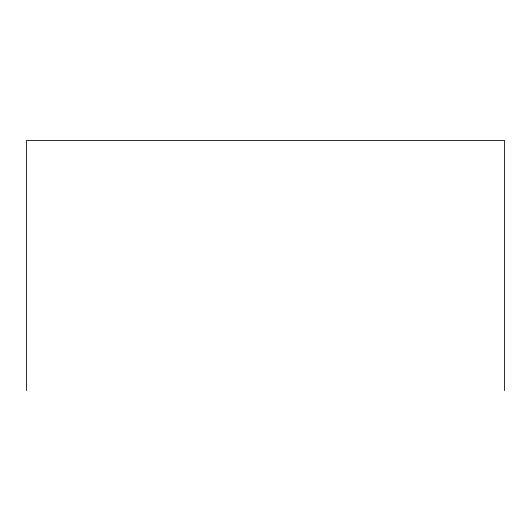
<?xml version="1.0" encoding="UTF-8"?>
<svg xmlns="http://www.w3.org/2000/svg" width="531" height="531" viewBox="0 0 531 531"><rect width="100%" height="100%" fill="white"/><g stroke="black" fill="none" stroke-linecap="round" stroke-linejoin="round"><path stroke-width="0.8" d="M504.45 390.604L504.45 140.396L26.55 140.396L26.55 390.604"/></g></svg>
